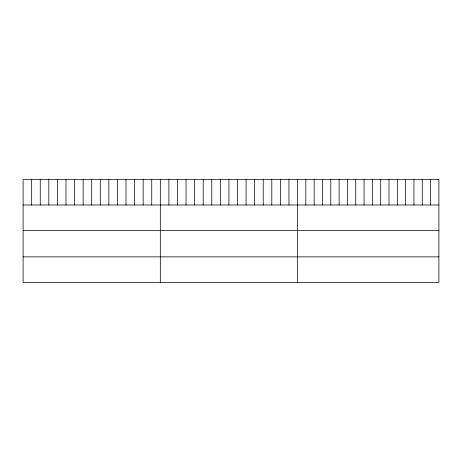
<?xml version="1.0" encoding="UTF-8"?>
<svg xmlns="http://www.w3.org/2000/svg" width="462" height="462" viewBox="0 0 462 462"><rect width="100%" height="100%" fill="white"/><g stroke="black" fill="none" stroke-linecap="round" stroke-linejoin="round"><path stroke-width="0.69" d="M23.1 204.978L438.9 204.978M23.1 230.538L438.9 230.538M23.1 256.866L438.9 256.866M430.584 179.579L430.584 204.978M422.268 179.579L422.268 204.978M413.952 179.579L413.952 204.978M405.636 179.579L405.636 204.978M397.32 179.579L397.32 204.978M389.004 179.579L389.004 204.978M380.688 179.579L380.688 204.978M372.372 179.579L372.372 204.978M364.056 179.579L364.056 204.978M355.74 179.579L355.74 204.978M347.424 179.579L347.424 204.978M339.108 179.579L339.108 204.978M330.792 179.579L330.792 204.978M322.476 179.579L322.476 204.978M314.16 179.579L314.16 204.978M305.844 179.579L305.844 204.978M297.528 179.579L297.528 282.421M288.952 179.579L288.952 204.978M280.376 179.579L280.376 204.978M271.8 179.579L271.8 204.978M263.225 179.579L263.225 204.978M254.649 179.579L254.649 204.978M246.073 179.579L246.073 204.978M237.497 179.579L237.497 204.978M228.921 179.579L228.921 204.978M220.345 179.579L220.345 204.978M211.769 179.579L211.769 204.978M203.193 179.579L203.193 204.978M194.618 179.579L194.618 204.978M186.042 179.579L186.042 204.978M177.466 179.579L177.466 204.978M168.89 179.579L168.89 204.978M160.314 179.579L160.314 282.421M151.738 179.579L151.738 204.978M143.162 179.579L143.162 204.978M134.586 179.579L134.586 204.978M126.01 179.579L126.01 204.978M117.435 179.579L117.435 204.978M108.859 179.579L108.859 204.978M100.283 179.579L100.283 204.978M91.707 179.579L91.707 204.978M83.131 179.579L83.131 204.978M74.555 179.579L74.555 204.978M65.979 179.579L65.979 204.978M57.404 179.579L57.404 204.978M48.828 179.579L48.828 204.978M40.252 179.579L40.252 204.978M31.676 179.579L31.676 204.978M438.9 179.579L23.1 179.579L23.1 282.421L438.9 282.421L438.9 179.579"/></g></svg>
